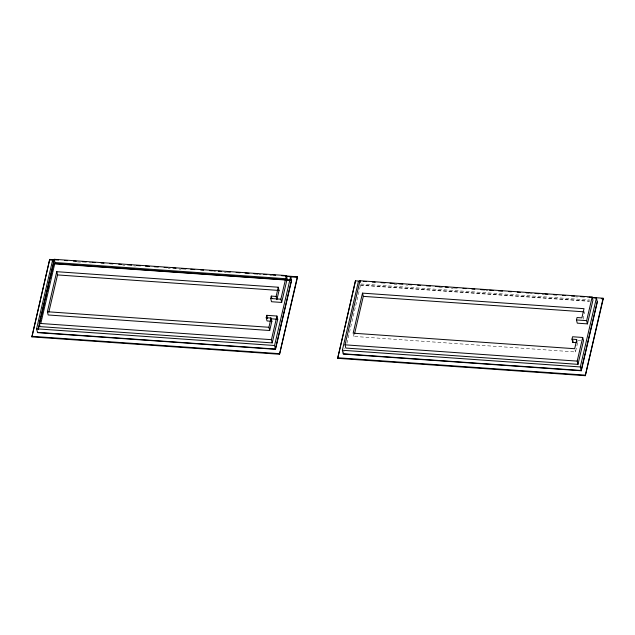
<?xml version="1.0" encoding="UTF-8"?>
<svg xmlns="http://www.w3.org/2000/svg" width="635" height="635" viewBox="0 0 635 635"><rect width="100%" height="100%" fill="white"/><g stroke="black" fill="none" stroke-linecap="round" stroke-linejoin="round"><path stroke-width="0.48" stroke-dasharray="3.17 2.38" d="M343.289 354.076L344.63 348.337M346.932 343.281L360.783 283.972L589.978 300.045M577.62 342.733L575.461 351.957L353.941 336.423L354.386 334.51M583.097 319.262L584.819 311.896M77.47 261.93L80.431 262.136M89.313 262.755L91.281 262.898M122.857 265.113L124.825 265.247M133.707 265.874L135.684 266.009M168.235 268.295L170.212 268.43M179.094 269.057L181.062 269.192M213.622 271.478L215.598 271.613M224.472 272.24L226.449 272.375M259.009 274.661L260.977 274.796M269.859 275.415L271.836 275.558M394.089 284.131L397.05 284.337M405.932 284.956L407.9 285.099M439.476 287.314L442.436 287.52M451.31 288.139L453.287 288.282M485.846 290.56L487.815 290.703M530.241 293.68L532.217 293.815M542.084 294.505L544.052 294.648M575.628 296.863L577.596 296.997M587.462 297.688L589.439 297.831M360.283 284.964L589.367 301.03M360.355 285.258L589.439 301.323M577.961 340.312L580.731 340.503M575.072 350.337L575.461 351.957M353.354 333.994L353.941 336.423"/><path stroke-width="0.95" d="M281.559 275.661L297.339 276.765L297.482 277.352L279.535 354.259L31.893 336.891L49.705 259.405L58.579 260.025M31.893 336.891L49.705 259.405M285.702 276.273L290.639 276.614L291.568 280.432L275.487 349.321L37.521 332.637L36.592 328.819L52.673 259.929L54.65 260.064M39.267 323.39L54.229 259.302L286.385 275.582L287.179 278.813L281.662 302.443L271.502 301.728L270.716 298.498L271.28 296.093L276.114 296.434L276.9 299.664L279.051 290.457L278.265 287.226L56.745 271.693L47.395 311.745L48.181 314.976L269.7 330.51L271.851 321.286L271.066 318.056L266.224 317.722L266.787 315.317L276.947 316.032L277.733 319.262L272.217 342.9L40.053 326.62L39.267 323.39L271.431 339.669L272.217 342.9M38.124 329.478L53.53 263.454M38.417 328.811L39.759 323.072M40.203 321.159L40.87 318.286M41.323 316.373L42.212 312.547M42.656 310.634L44.672 302.022M45.783 297.236L46.68 293.41M47.125 291.497L48.466 285.758M50.252 278.098L51.149 274.272M51.594 272.359L52.935 266.621M40.727 323.755L55.015 262.533L54.229 259.302M48.847 312.118L57.531 274.923L56.745 271.693M269.7 330.51L268.915 327.279L271.066 318.056M276.114 296.434L278.265 287.226M271.431 339.669L276.947 316.032M281.662 302.443L280.868 299.212L286.385 275.582M275.487 349.321L274.558 345.503L290.639 276.614M291.497 280.138L275.415 349.028L37.449 332.343M279.535 354.259L297.339 276.765M589.296 297.243L603.107 298.212L603.25 298.799L585.295 375.698L337.661 358.33L355.465 280.845L360.402 281.194M337.661 358.33L344.392 329.494M344.837 327.573L355.465 280.845M592.455 297.775L596.408 298.053L597.337 301.871L581.255 370.769L343.289 354.076L342.352 350.258L358.442 281.368L360.41 281.511M345.035 344.829L359.989 280.741L592.153 297.021L592.939 300.252L587.423 323.882L577.271 323.167L576.477 319.937L577.04 317.532L581.874 317.873L584.025 308.666L362.506 293.132L353.155 333.192L574.675 348.718L576.826 339.503L571.992 339.161L572.556 336.756L582.708 337.471L583.501 340.701L577.977 364.339L345.821 348.059L345.035 344.829L577.191 361.109L577.977 364.339M354.616 333.558L363.299 296.362L362.506 293.132M576.294 342.638L572.778 342.392L573.151 340.789M577.191 361.109L582.708 337.471M587.423 323.882L586.637 320.651L592.153 297.021M581.255 370.769L580.319 366.943L596.408 298.053M597.265 301.577L581.184 370.475L343.217 353.782M585.295 375.698L603.107 298.212M64.5 260.445L67.461 260.652M73.382 261.064L76.343 261.271M82.264 261.683L86.209 261.961M92.131 262.382L95.083 262.588M101.005 263.001L103.965 263.207M109.887 263.62L112.847 263.835M118.769 264.247L121.722 264.454M127.643 264.866L131.588 265.144M136.525 265.493L140.47 265.771M145.407 266.113L149.352 266.39M154.281 266.74L158.226 267.017M164.148 267.43L167.108 267.637M173.03 268.049L175.99 268.256M181.912 268.676L185.857 268.954M190.786 269.296L194.731 269.573M200.652 269.986L203.613 270.192M209.534 270.613L212.495 270.82M218.416 271.232L221.369 271.439M227.29 271.859L230.251 272.066M236.172 272.478L240.117 272.756M245.054 273.106L248.999 273.375M253.929 273.725L257.873 274.002M263.795 274.415L266.756 274.622M272.677 275.042L275.638 275.249M363.363 281.4L366.324 281.607M372.237 282.019L375.198 282.226M381.119 282.646L385.064 282.916M390.001 283.266L393.946 283.543M398.875 283.885L402.828 284.162M408.742 284.583L411.702 284.79M417.624 285.202L420.584 285.409M426.506 285.821L430.451 286.099M435.38 286.448L439.333 286.726M445.246 287.139L448.207 287.345M454.128 287.766L457.089 287.972M463.01 288.385L465.971 288.592M471.884 289.004L474.845 289.219M480.766 289.631L484.711 289.909M489.648 290.251L493.593 290.528M498.523 290.878L502.475 291.155M508.389 291.568L511.35 291.775M517.271 292.187L520.232 292.394M526.153 292.814L529.114 293.021M535.027 293.433L538.98 293.711M544.894 294.124L547.854 294.338M553.776 294.751L556.736 294.957M562.658 295.37L565.618 295.577M571.532 295.997L574.492 296.204M580.414 296.616L584.359 296.894M49.847 259.993L52.808 260.199M289.592 276.804L297.482 277.352M601.274 298.656L603.25 298.799M55.015 262.533L286.187 278.741M54.523 263.525L290.512 280.075M54.594 263.819L290.584 280.368M57.531 274.923L279.051 290.457M363.299 296.362L583.827 311.825M270.716 298.498L280.868 299.212M576.477 319.937L586.637 320.651M271.272 318.81L277.733 319.262M270.526 321.199L267.017 320.953L266.224 317.722M271.407 321.262L271.851 321.286M47.395 311.745L268.915 327.279M36.592 328.819L274.558 345.503M342.352 350.258L580.319 366.943M31.75 336.304L279.392 353.671M337.518 357.743L585.153 375.11M576.382 339.471L576.977 341.892M571.992 339.161L572.778 342.392M359.989 280.741L360.386 282.361M271.28 296.093L271.867 298.521M270.621 318.024L271.01 319.643M266.787 315.317L267.573 318.548M52.673 259.929L53.602 263.747"/></g></svg>
